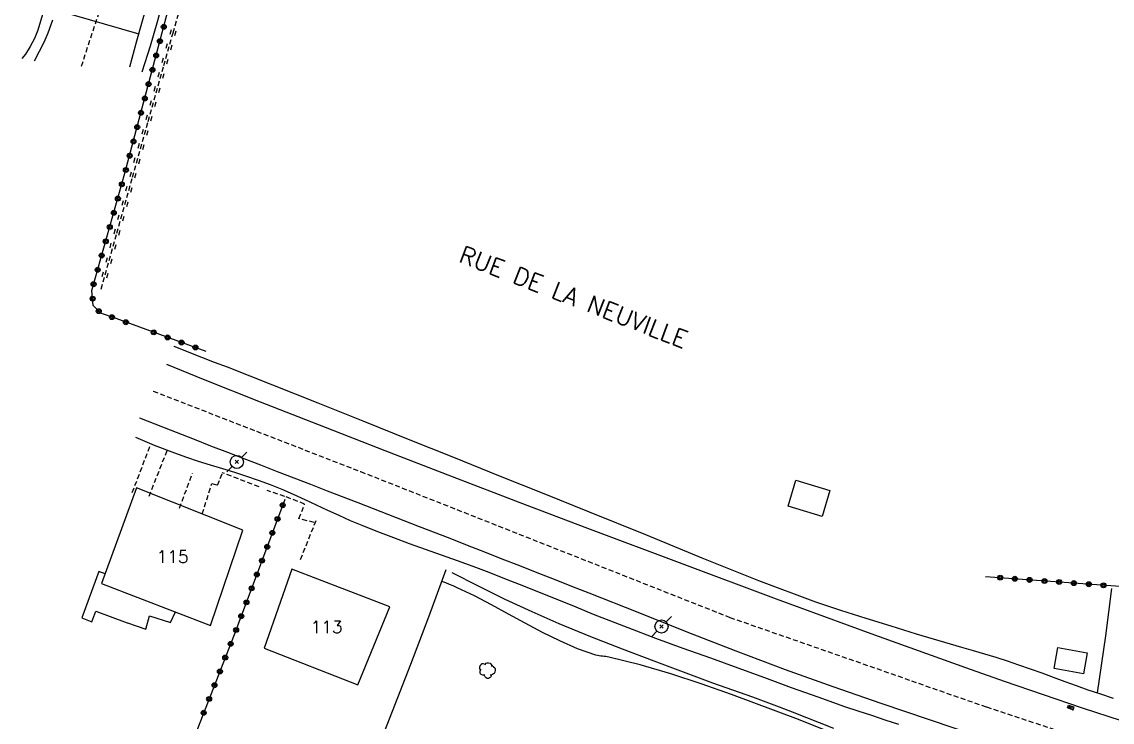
# Model space of a CAD drawing. Header units: millimetres. Extents: x 149000 to 150002, y 151999 to 153000.
# Drawn here: x 149392.6 to 149503.1, y 152131 to 152201.9 of the extents above; entities that cross this region are included whole.
import ezdxf
from ezdxf.enums import TextEntityAlignment as Align

# ---------------------------------------------------------------- set-up
doc = ezdxf.new("R2010")
doc.units = ezdxf.units.MM
doc.linetypes.add('DASHED', pattern=[0.75, 0.5, -0.25])
doc.layers.get('0').update_dxf_attribs({"linetype": 'CONTINUOUS'})
for name, color, linetype in [('W0001', 6, 'DASHED'), ('W0014', 7, 'CONTINUOUS'), ('W0017', 7, 'CONTINUOUS'), ('W0020', 2, 'CONTINUOUS'), ('w0101', 7, 'CONTINUOUS'), ('W0104', 1, 'CONTINUOUS'), ('W0112', 1, 'DASHED'), ('w0211', 2, 'CONTINUOUS'), ('W0220', 5, 'DASHED'), ('w0300', 7, 'CONTINUOUS'), ('w0323', 7, 'CONTINUOUS'), ('W0401', 7, 'CONTINUOUS'), ('W0473', 7, 'CONTINUOUS'), ('W0989', 7, 'CONTINUOUS'), ('W0991', 7, 'CONTINUOUS')]:
    doc.layers.add(name, color=color, linetype=linetype)
doc.styles.get("Standard").update_dxf_attribs({"font": 'romans.shx', "width": 0.85})

# ---------------------------------------------------------------- blocks, each defined once
blk = doc.blocks.new('T473')
for p, q in [((-0.166667, 0.166667), (0.166667, -0.166667)), ((-0.166667, -0.166667), (0.166667, 0.166667)), ((0.500001, 0.500001), (1.000002, 1.000002)), ((-1.000002, -1.000002), (-0.500001, -0.500001))]:
    blk.add_line(p, q)
blk.add_ellipse((0, 0), major_axis=(0.471405, 0.471405), ratio=1, start_param=5.4977871438, end_param=11.780972451)
blk = doc.blocks.new('T300')
for p, q in [((-0.8, 0.51), (-0.86, 0.34)), ((-0.86, 0.34), (-0.86, 0.17)), ((-0.86, 0.17), (-0.74, 0.06)), ((-0.69, 0.63), (-0.8, 0.51)), ((-0.8, -0.06), (-0.74, 0.06)), ((-0.74, 0.06), (-0.69, 0.11)), ((-0.57, 0.69), (-0.69, 0.63)), ((-0.46, 0.69), (-0.57, 0.69)), ((-0.29, 0.63), (-0.46, 0.69)), ((-0.29, 0.63), (-0.17, 0.74)), ((-0.23, 0.57), (-0.29, 0.63)), ((-0.17, 0.74), (-0.06, 0.8)), ((-0.06, 0.8), (0.06, 0.8)), ((0.06, 0.8), (0.23, 0.74)), ((0.23, 0.74), (0.34, 0.63)), ((0.34, 0.63), (0.4, 0.51)), ((0.46, 0.46), (0.34, 0.46)), ((0.4, 0.51), (0.4, 0.46)), ((0.57, 0.4), (0.46, 0.46)), ((0.57, 0.4), (0.69, 0.29)), ((0.69, 0.29), (0.74, 0.17)), ((0.74, 0.06), (0.69, -0.17)), ((0.74, 0.17), (0.74, 0.06)), ((-0.8, -0.17), (-0.8, -0.06)), ((-0.8, -0.23), (-0.8, -0.17)), ((-0.74, -0.34), (-0.8, -0.23)), ((-0.69, -0.4), (-0.74, -0.34)), ((-0.51, -0.46), (-0.69, -0.4)), ((-0.4, -0.46), (-0.51, -0.46)), ((-0.4, -0.46), (-0.34, -0.46)), ((-0.34, -0.46), (-0.34, -0.4)), ((-0.34, -0.51), (-0.34, -0.46)), ((-0.29, -0.63), (-0.34, -0.51)), ((-0.17, -0.74), (-0.29, -0.63)), ((-0.06, -0.8), (-0.17, -0.74)), ((0.06, -0.8), (-0.06, -0.8)), ((0.17, -0.74), (0.06, -0.8)), ((0.23, -0.69), (0.17, -0.74)), ((0.29, -0.46), (0.23, -0.46)), ((0.29, -0.63), (0.23, -0.69)), ((0.46, -0.4), (0.29, -0.46)), ((0.34, -0.51), (0.29, -0.63)), ((0.34, -0.51), (0.34, -0.46)), ((0.57, -0.34), (0.46, -0.4)), ((0.63, -0.29), (0.57, -0.34)), ((0.69, -0.17), (0.63, -0.29))]:
    blk.add_line(p, q)
blk = doc.blocks.new('T401')
for p, q in [((-0.3, 0.3), (0, 0.3)), ((-0.3, -0.25), (-0.3, 0.3)), ((-0.3, 0.15), (0, 0.15)), ((-0.3, 0), (0, 0)), ((0, 0.3), (0, -0.25)), ((-0.3, -0.15), (0, -0.15)), ((-0.3, -0.25), (-0.3, -0.3)), ((-0.3, -0.3), (0, -0.3)), ((0, -0.3), (0, -0.25))]:
    blk.add_line(p, q)
blk = doc.blocks.new('t323o')
at = {"color": 0, "linetype": 'Continuous'}
for radius in [0.25, 0.15]:
    blk.add_circle((0, 0), radius, dxfattribs=at)
blk = doc.blocks.new('t220o')
at = {"color": 0, "linetype": 'Continuous'}
for p, q in [((-0.25, 0.25), (0.25, 0.25)), ((-0.25, -0.25), (0.25, -0.25))]:
    blk.add_line(p, q, dxfattribs=at)

msp = doc.modelspace()

# ---------------------------------------------------------------- linework, layer by layer
at = {"layer": 'W0001'}
for points in [[(149398.65, 152197.45), (149407.58, 152224.48)], [(149405.91, 152164.53), (149405.91, 152164.53), (149426.93, 152156.39), (149464.35, 152141.62), (149490.34, 152132.55), (149510.93, 152125.74), (149527.95, 152122.29), (149546.32, 152120.5), (149555.46, 152119.76), (149574.48, 152118.11)]]:
    msp.add_lwpolyline(points, dxfattribs=at)
at = {"layer": 'W0014'}
for points in [[(149403.56, 152197.38), (149404.26, 152200.02), (149405.84, 152205.64), (149407.41, 152211.25), (149408.99, 152216.87), (149410.56, 152222.49), (149411.23, 152224.89), (149411.89, 152227.29), (149412.56, 152229.69), (149413.23, 152232.09), (149413.89, 152234.48), (149414.56, 152236.88), (149415.23, 152239.28), (149415.9, 152241.67), (149416.42, 152243.53), (149416.94, 152245.39), (149417.47, 152247.25), (149418, 152249.11)], [(149419.33, 152248.78), (149417.91, 152243.54), (149416.48, 152238.3), (149415.04, 152233.06), (149413.59, 152227.82), (149412.1, 152222.47), (149410.6, 152217.12), (149409.1, 152211.77), (149407.59, 152206.42), (149406.93, 152204.1), (149406.27, 152201.79), (149405.61, 152199.48), (149404.76, 152196.84)], [(149397.69, 152213.06), (149395.95, 152206.9), (149394.24, 152201.07)], [(149395.71, 152202.1), (149395.24, 152200.78), (149394.83, 152199.84), (149394.37, 152198.91), (149393.85, 152197.94)], [(149394.24, 152201.07), (149393.88, 152200.23), (149393.46, 152199.42), (149392.99, 152198.65), (149392.61, 152198.23)], [(149408.01, 152169.08), (149408.01, 152169.08), (149410.81, 152167.97), (149412.11, 152167.48), (149413.41, 152166.98), (149418, 152165.18), (149422.59, 152163.35), (149427.17, 152161.52), (149431.75, 152159.68), (149436.33, 152157.83), (149440.91, 152155.99), (149445.5, 152154.15), (149450.08, 152152.32), (149455.8, 152150), (149461.51, 152147.66), (149467.25, 152145.37), (149473.03, 152143.21), (149475.56, 152142.35), (149478.11, 152141.54), (149480.66, 152140.76), (149483.21, 152139.97), (149484.36, 152139.62), (149485.52, 152139.28), (149486.67, 152138.95), (149487.82, 152138.61), (149488.98, 152138.28), (149490.13, 152137.93), (149491.28, 152137.58), (149492.42, 152137.21), (149493.6, 152136.82), (149494.77, 152136.41), (149495.94, 152135.99), (149497.1, 152135.56), (149498.27, 152135.13), (149499.43, 152134.71), (149500.61, 152134.29), (149501.78, 152133.9), (149503.17, 152133.45)], [(149504.01, 152131.13), (149500.06, 152132.43), (149496.12, 152133.77), (149492.18, 152135.14), (149488.26, 152136.52), (149478.65, 152139.97), (149469.06, 152143.48), (149459.5, 152147.03), (149449.94, 152150.61), (149443.09, 152153.21), (149436.25, 152155.84), (149429.41, 152158.49), (149422.59, 152161.15), (149416.8, 152163.42), (149411.01, 152165.7), (149407.29, 152167.24)], [(149404.54, 152161.82), (149404.54, 152161.82), (149407.63, 152160.61), (149410.06, 152159.67), (149411.74, 152159.01), (149413.43, 152158.36), (149415.11, 152157.71), (149416.79, 152157.06), (149418.48, 152156.41), (149420.16, 152155.76), (149421.84, 152155.1), (149423.53, 152154.45), (149426.64, 152153.25), (149429.75, 152152.04), (149432.86, 152150.84), (149435.96, 152149.63), (149437.73, 152148.94), (149439.49, 152148.25), (149441.25, 152147.56), (149443.02, 152146.87), (149444.78, 152146.18), (149446.54, 152145.48), (149448.3, 152144.79), (149450.07, 152144.1), (149455.03, 152142.15), (149459.98, 152140.17), (149464.94, 152138.23), (149469.93, 152136.35), (149474.78, 152134.61), (149479.65, 152132.94), (149484.54, 152131.29), (149489.42, 152129.64)], [(149481.45, 152130.78), (149480.08, 152131.22), (149478.71, 152131.67), (149477.35, 152132.12), (149475.98, 152132.58), (149473.28, 152133.53), (149470.58, 152134.5), (149467.88, 152135.49), (149465.19, 152136.47), (149462.4, 152137.48), (149459.61, 152138.48), (149456.83, 152139.5), (149454.05, 152140.55), (149452.28, 152141.23), (149450.52, 152141.93), (149448.76, 152142.64), (149447, 152143.35), (149445.24, 152144.06), (149443.48, 152144.77), (149441.72, 152145.47), (149439.95, 152146.16), (149438.35, 152146.76), (149436.74, 152147.35), (149435.13, 152147.93), (149433.51, 152148.5), (149431.9, 152149.08), (149430.29, 152149.67), (149428.69, 152150.28), (149427.09, 152150.91), (149425.92, 152151.41), (149424.76, 152151.93), (149423.6, 152152.46), (149422.45, 152153), (149421.3, 152153.54), (149420.14, 152154.07), (149418.97, 152154.57), (149417.79, 152155.05), (149416.6, 152155.49), (149415.39, 152155.9), (149414.18, 152156.29), (149412.96, 152156.67), (149411.74, 152157.04), (149410.52, 152157.42), (149409.31, 152157.82), (149408.11, 152158.25), (149406.04, 152159.04), (149404.17, 152159.84)]]:
    msp.add_lwpolyline(points, dxfattribs=at)
at = {"layer": 'W0017'}
msp.add_lwpolyline([(149503.01, 152144.55), (149502.4, 152139.77), (149501.55, 152133.97)], dxfattribs=at)
at = {"layer": 'W0020'}
msp.add_lwpolyline([(149395.93, 152203.19), (149404.46, 152200.73)], dxfattribs=at)
at = {"layer": 'w0101'}
for points in [[(149415, 152150.44), (149404.24, 152154.73), (149400.68, 152145.05), (149411.71, 152140.81)], [(149419.95, 152146.52), (149417.17, 152138.49), (149426.66, 152134.8), (149429.9, 152142.7)]]:
    msp.add_lwpolyline(points, close=True, dxfattribs=at)
at = {"layer": 'W0104'}
for points in [[(149473.69, 152151.85), (149470.24, 152152.89), (149471.03, 152155.5), (149474.48, 152154.46)], [(149500.17, 152135.92), (149497.2, 152136.45), (149497.58, 152138.56), (149500.55, 152138.02)]]:
    msp.add_lwpolyline(points, close=True, dxfattribs=at)
msp.add_lwpolyline([(149401.04, 152146.02), (149400.4, 152146.27), (149398.69, 152141.57), (149399.7, 152141.17), (149400.11, 152142.25), (149403.29, 152141.07), (149403.31, 152141.07), (149405.17, 152140.42), (149405.55, 152141.77), (149407.68, 152141.11), (149408.17, 152142.17)], dxfattribs=at)
at = {"layer": 'W0112'}
for points in [[(149403.8, 152154.26), (149405.68, 152159.16)], [(149407.3, 152158.49), (149405.48, 152153.87)], [(149408.58, 152152.68), (149409.91, 152156.23)], [(149410.89, 152152.1), (149411.85, 152155.18), (149412.43, 152155.01), (149412.92, 152156.18)], [(149416.65, 152154.85), (149412.92, 152156.26)], [(149422.23, 152151.22), (149420.69, 152151.63), (149421.26, 152153.09), (149419.27, 152153.87), (149417.45, 152154.47)], [(149420.85, 152147.49), (149422.45, 152151.49)]]:
    msp.add_lwpolyline(points, dxfattribs=at)
at = {"layer": 'w0211'}
msp.add_lwpolyline([(149436.17, 152146.18), (149438.85, 152144.81), (149441.55, 152143.48), (149444.28, 152142.21), (149447.03, 152140.99), (149450.21, 152139.67), (149453.42, 152138.42), (149456.65, 152137.21), (149459.88, 152136.01), (149461.22, 152135.5), (149462.57, 152135.01), (149463.93, 152134.53), (149465.28, 152134.04), (149466.63, 152133.56), (149467.98, 152133.07), (149469.33, 152132.57), (149470.67, 152132.05), (149474.84, 152130.41)], dxfattribs=at)
at = {"layer": 'W0220'}
msp.add_lwpolyline([(149400.64, 152174.87), (149402.22, 152180.53), (149403.81, 152186.19), (149405.4, 152191.85), (149407, 152197.51), (149407.93, 152200.82), (149408.87, 152204.12), (149409.81, 152207.43), (149410.76, 152210.74), (149411.7, 152214.04), (149412.64, 152217.35), (149413.57, 152220.66), (149414.5, 152223.97), (149415.91, 152229.03), (149417.31, 152234.08), (149418.7, 152239.14), (149420.07, 152244.21)], dxfattribs=at)
at = {"layer": 'w0300'}
for points in [[(149435.58, 152146.42), (149433.8, 152141.63), (149431.98, 152136.85), (149430.13, 152132.09), (149428.26, 152127.33), (149427.4, 152125.23), (149426.54, 152123.12), (149425.66, 152121.03), (149424.77, 152118.93)], [(149478, 152128.58), (149471.28, 152131.27), (149464.5, 152133.8), (149461.44, 152134.88), (149458.35, 152135.89), (149455.24, 152136.81), (149452.08, 152137.6), (149451.92, 152137.63), (149451.76, 152137.66), (149451.6, 152137.67), (149451.43, 152137.69), (149451.27, 152137.71), (149451.11, 152137.73), (149450.94, 152137.76), (149450.78, 152137.8), (149448.92, 152138.45), (149447.12, 152139.23), (149445.35, 152140.09), (149443.62, 152141.02), (149441.91, 152141.96), (149440.2, 152142.9), (149438.46, 152143.8), (149436.7, 152144.63), (149436.32, 152144.8), (149435.93, 152144.96), (149435.55, 152145.11), (149435.16, 152145.26)]]:
    msp.add_lwpolyline(points, dxfattribs=at)
at = {"layer": 'w0323'}
for points in [[(149404.56, 152171), (149402.15, 152171.88), (149400.58, 152172.43), (149399.84, 152173.21), (149399.7, 152174.73), (149403.06, 152186.59), (149409.88, 152212.32), (149414.33, 152229.17)], [(149411.29, 152168.55), (149404.56, 152171)], [(149419.26, 152153.57), (149414.44, 152140.66), (149414.36, 152140.45), (149408.3, 152124.98)], [(149518.7, 152143.66), (149506.2, 152144.58), (149490.23, 152145.74)]]:
    msp.add_lwpolyline(points, dxfattribs=at)

# ---------------------------------------------------------------- block references
at = {"layer": 'W0220'}
for p, rotation in [((149407.95, 152200.86), 74.13789785320502), ((149407.54, 152199.42), 74.20356395930364), ((149407.13, 152197.98), 74.20356395930364), ((149406.72, 152196.53), 74.26047890171111), ((149406.32, 152195.09), 74.26047890171111), ((149405.91, 152193.65), 74.26047890171111), ((149405.5, 152192.2), 74.26047890171111), ((149405.1, 152190.76), 74.29773275852676), ((149404.69, 152189.32), 74.29773275852676), ((149404.28, 152187.87), 74.29773275852676), ((149403.88, 152186.43), 74.29773275852676), ((149403.47, 152184.98), 74.3349867447832), ((149403.07, 152183.54), 74.3349867447832), ((149402.66, 152182.09), 74.3349867447832), ((149402.26, 152180.65), 74.3349867447832), ((149401.85, 152179.21), 74.37224085998143), ((149401.45, 152177.76), 74.37224085998143), ((149401.05, 152176.32), 74.37224085998143)]:
    msp.add_blockref('t220o', p, dxfattribs=dict(at, rotation=rotation))
at = {"layer": 'w0300'}
msp.add_blockref('T300', (149439.83, 152136.23), dxfattribs=at)
at = {"layer": 'w0323'}
for p, rotation in [((149406.99, 152201.42), 75.16048754046808), ((149406.6, 152199.97), 75.16048754046808), ((149406.22, 152198.52), 75.16048754046808), ((149405.84, 152197.07), 75.16048754046808), ((149405.45, 152195.62), 75.16048754046808), ((149405.07, 152194.17), 75.16048754046808), ((149404.68, 152192.72), 75.16048754046808), ((149404.3, 152191.27), 75.16048754046808), ((149403.92, 152189.82), 75.16048754046808), ((149403.53, 152188.37), 75.16048754046808), ((149403.15, 152186.92), 75.16048754046808), ((149402.74, 152185.47), 74.17909194209192), ((149402.34, 152184.03), 74.17909194209192), ((149401.93, 152182.59), 74.17909194209192), ((149401.52, 152181.15), 74.17909194209192), ((149401.11, 152179.7), 74.17909194209192), ((149400.7, 152178.26), 74.17909194209192), ((149400.29, 152176.82), 74.17909194209192), ((149399.88, 152175.37), 74.17909194209192), ((149399.78, 152173.9), 95.49736224498731), ((149400.4, 152172.63), 133.4885886792176), ((149401.74, 152172.02), 160.6040226310626), ((149403.15, 152171.51), 160.0123671492665), ((149405.97, 152170.49), 160.0123671493063), ((149407.38, 152169.97), 160.0123671493063), ((149408.79, 152169.46), 160.0123671493063), ((149410.2, 152168.95), 160.0123671493063), ((149419.04, 152152.99), 249.5334846849805), ((149418.52, 152151.58), 249.5334846849805), ((149417.99, 152150.18), 249.5334846849805), ((149417.47, 152148.77), 249.5334846849805), ((149416.94, 152147.37), 249.5334846849805), ((149416.42, 152145.96), 249.5334846849805), ((149491.72, 152145.64), 175.8471035753153), ((149493.22, 152145.53), 175.8471035753153), ((149494.71, 152145.42), 175.8471035753153), ((149496.21, 152145.31), 175.8471035753153), ((149497.71, 152145.2), 175.8471035753153), ((149499.2, 152145.09), 175.8471035753153), ((149500.7, 152144.98), 175.8471035753153), ((149502.19, 152144.87), 175.8471035753153), ((149415.89, 152144.56), 249.5334846849805), ((149415.37, 152143.15), 249.5334846849805), ((149414.84, 152141.74), 249.5334846849805), ((149414.32, 152140.34), 248.623095528349), ((149413.77, 152138.94), 248.623095528349), ((149413.22, 152137.55), 248.623095528349), ((149412.68, 152136.15), 248.623095528349), ((149412.13, 152134.75), 248.623095528349), ((149411.58, 152133.36), 248.623095528349), ((149411.03, 152131.96), 248.623095528349)]:
    msp.add_blockref('t323o', p, dxfattribs=dict(at, rotation=rotation))
at = {"layer": 'W0401', "rotation": 71.35451178834698}
msp.add_blockref('T401', (149498.93, 152132.64), dxfattribs=at)
at = {"layer": 'W0473'}
for p in [(149414.39, 152157.36), (149457.42, 152140.7)]:
    msp.add_blockref('T473', p, dxfattribs=at)

# ---------------------------------------------------------------- texts
at = {"layer": 'W0989'}
msp.add_text('RUE DE LA NEUVILLE', height=1.75, rotation=338.8974, dxfattribs=at).set_placement((149436.76, 152177.67))
at = {"layer": 'W0991'}
for s, p in [('115', (149407.89, 152147.77)), ('113', (149423.49, 152140.66))]:
    msp.add_text(s, height=1.25, dxfattribs=at).set_placement(p, align=Align.MIDDLE_CENTER)

doc.saveas('drawing.dxf')
